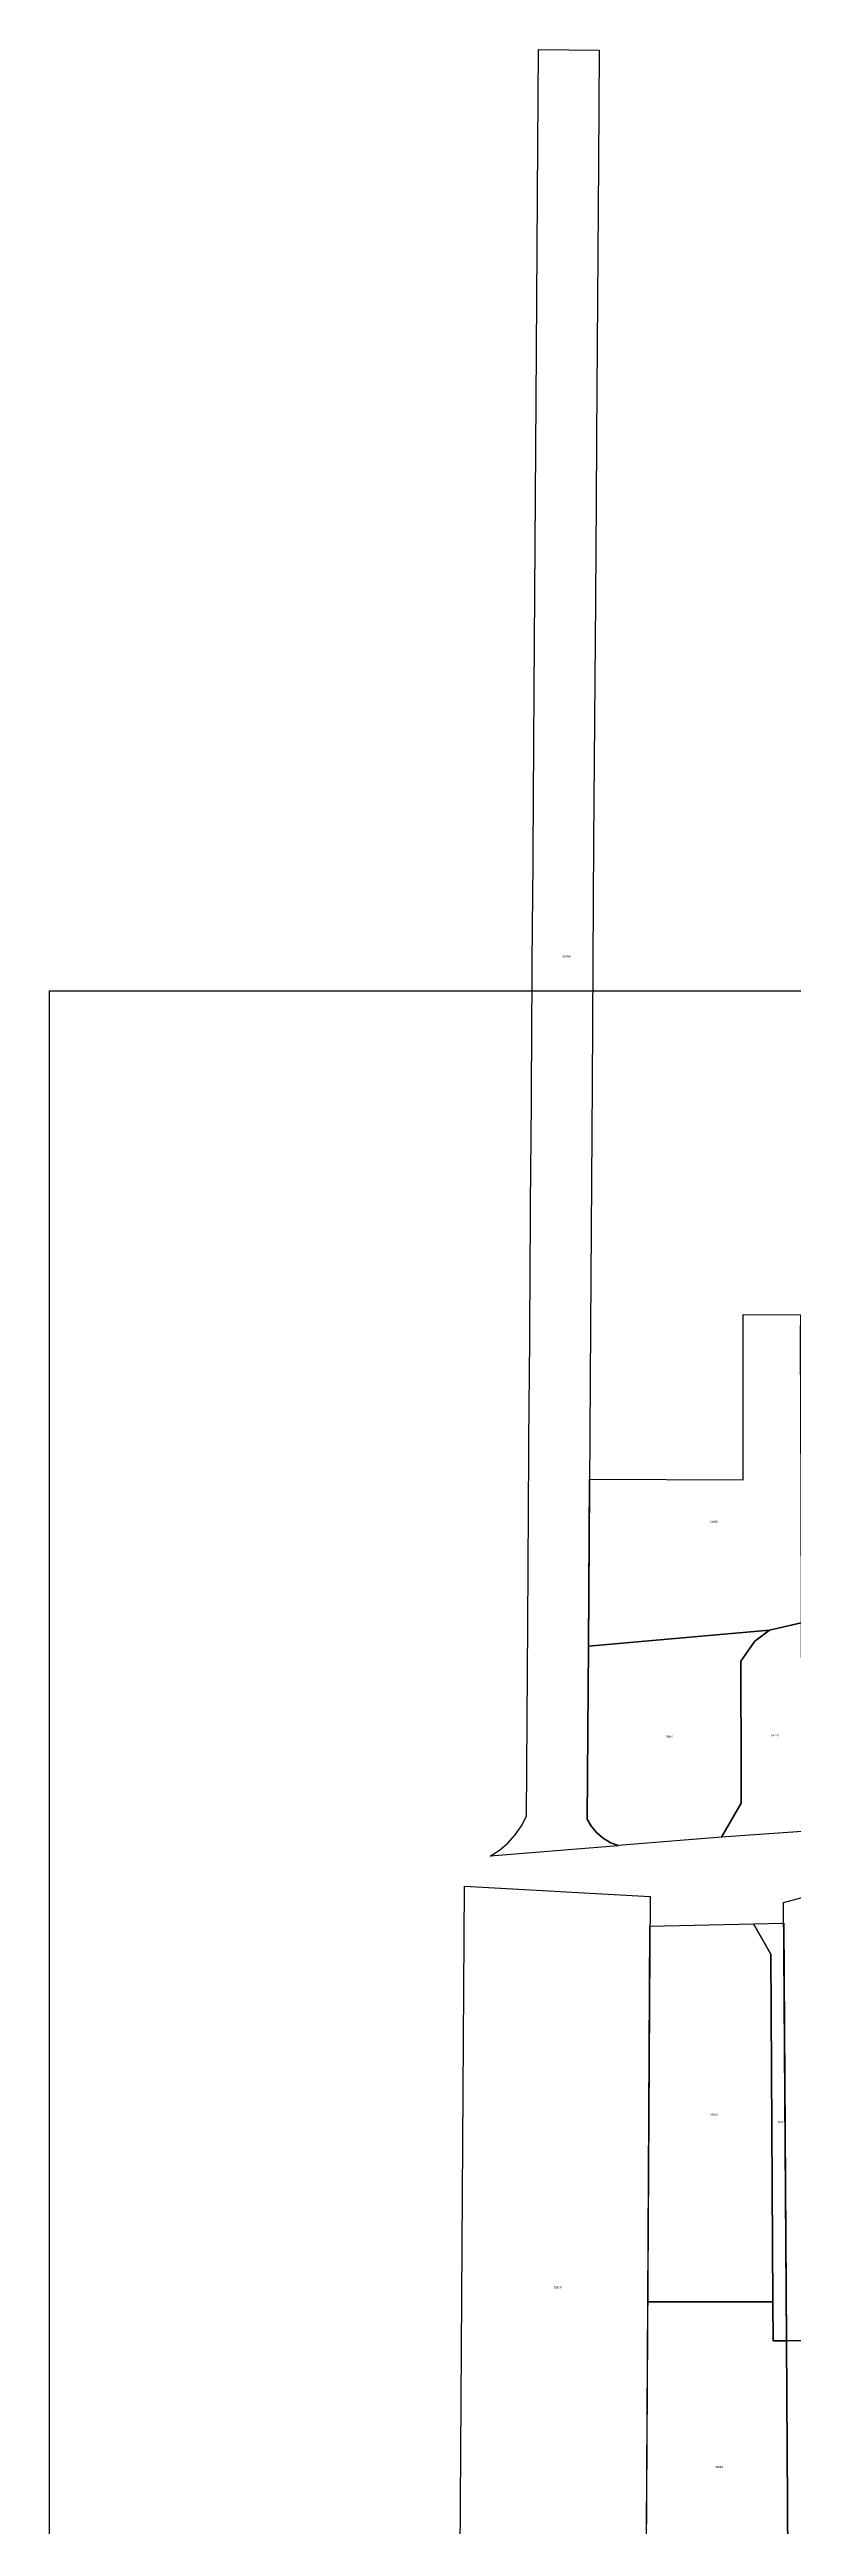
# Model space of a CAD drawing. Header units: inches. Extents: x 386283 to 388912, y 683236 to 683929.
# Drawn here: x 388053.5 to 388126.9, y 683646.6 to 683891.5 of the extents above; entities that cross this region are included whole.
import ezdxf

# ---------------------------------------------------------------- set-up
doc = ezdxf.new("R2010")
doc.units = ezdxf.units.IN
doc.header["$MEASUREMENT"] = 0
doc.layers.add('IMOBILE_ACTIVE', color=7, linetype='Continuous', true_color=0xf73413)
doc.layers.add('LABEL', color=7, linetype='Continuous', true_color=0xf73413)
doc.styles.get("Standard").update_dxf_attribs({"font": 'arial.ttf'})
picture_1 = doc.add_image_def('image1.ecw', size_in_pixel=(23609, 17798))

msp = doc.modelspace()

# ---------------------------------------------------------------- linework, layer by layer
at = {"layer": 'IMOBILE_ACTIVE', "lineweight": 30}
for points in [[(388107.391, 683837.045), (388107.201, 683813.246), (388107.053, 683789.178), (388106.898, 683765.222), (388106.682, 683733.676), (388106.565, 683716.551), (388106.993, 683715.849), (388107.526, 683715.222), (388108.151, 683714.689), (388108.853, 683714.26), (388109.629, 683713.942), (388096.991, 683712.921), (388097.903, 683713.508), (388098.729, 683714.209), (388099.457, 683715.011), (388100.073, 683715.903), (388100.567, 683716.867), (388100.696, 683735.819), (388100.852, 683758.498), (388100.859, 683759.48), (388101.012, 683781.815), (388101.019, 683782.787), (388101.177, 683805.832), (388101.184, 683806.801), (388101.331, 683828.192), (388101.528, 683856.843), (388101.663, 683876.8), (388101.666, 683877.173), (388101.765, 683891.506), (388107.764, 683891.446), (388107.687, 683880.29), (388107.502, 683853.247), (388107.452, 683846.533), (388107.42, 683842.338)], [(388127.591, 683764.384), (388127.661, 683748.745), (388127.717, 683736.302), (388127.717, 683735.971), (388124.577, 683735.259), (388118.225, 683734.697), (388106.682, 683733.676), (388106.795, 683750.19), (388121.988, 683750.098), (388121.962, 683766.47), (388127.643, 683766.415)], [(388121.736, 683732.196), (388121.793, 683720.921), (388121.772, 683718.141), (388119.837, 683714.781), (388109.614, 683713.948), (388108.853, 683714.26), (388108.151, 683714.689), (388107.526, 683715.222), (388106.993, 683715.849), (388106.565, 683716.551), (388106.682, 683733.676), (388118.225, 683734.697), (388124.577, 683735.259), (388123.114, 683734.163)], [(388127.809, 683715.342), (388119.837, 683714.781), (388121.772, 683718.141), (388121.793, 683720.921), (388121.736, 683732.196), (388123.114, 683734.163), (388124.577, 683735.259), (388127.717, 683735.971)], [(388094.454, 683709.927), (388112.778, 683708.93), (388112.339, 683633.414), (388093.912, 683628.602)], [(388128.666, 683709.056), (388128.94, 683665.019), (388126.24, 683665.002), (388125.968, 683708.314)], [(388122.982, 683706.218), (388124.701, 683703.206), (388124.916, 683668.854), (388112.545, 683668.857), (388112.761, 683705.979)], [(388122.982, 683706.218), (388125.981, 683706.288), (388126.24, 683665.003), (388124.94, 683664.994), (388124.916, 683668.854), (388124.701, 683703.206)], [(388165.611, 683675.987), (388166.272, 683649.458), (388126.409, 683638.086), (388126.24, 683665.002), (388128.94, 683665.019), (388128.877, 683675.072)], [(388124.916, 683668.854), (388124.94, 683664.994), (388126.24, 683665.003), (388126.409, 683638.086), (388112.347, 683634.922), (388112.545, 683668.857)]]:
    msp.add_lwpolyline(points, close=True, dxfattribs=at)

# ---------------------------------------------------------------- texts
at = {"layer": 'LABEL', "lineweight": 30}
for s, p in [('59468', (388104.138, 683801.771)), ('55868', (388118.705, 683745.884)), ('54740', (388124.743, 683724.766)), ('55810', (388114.292, 683724.613)), ('56341', (388118.703, 683687.269)), ('56342', (388125.399, 683686.538)), ('55609', (388103.257, 683670.183)), ('56343', (388119.196, 683652.429))]:
    msp.add_text(s, height=0.2, dxfattribs=at).set_placement(p)

# ---------------------------------------------------------------- pictures from other files: only their frames are drawn
image = msp.add_image(picture_1, insert=(379388.552, 676777.161), size_in_units=(11804.5, 8899))
image.set_boundary_path([(17329.3292, 3754.9105), (18178.334, 4305.3133)])

doc.saveas('drawing.dxf')
